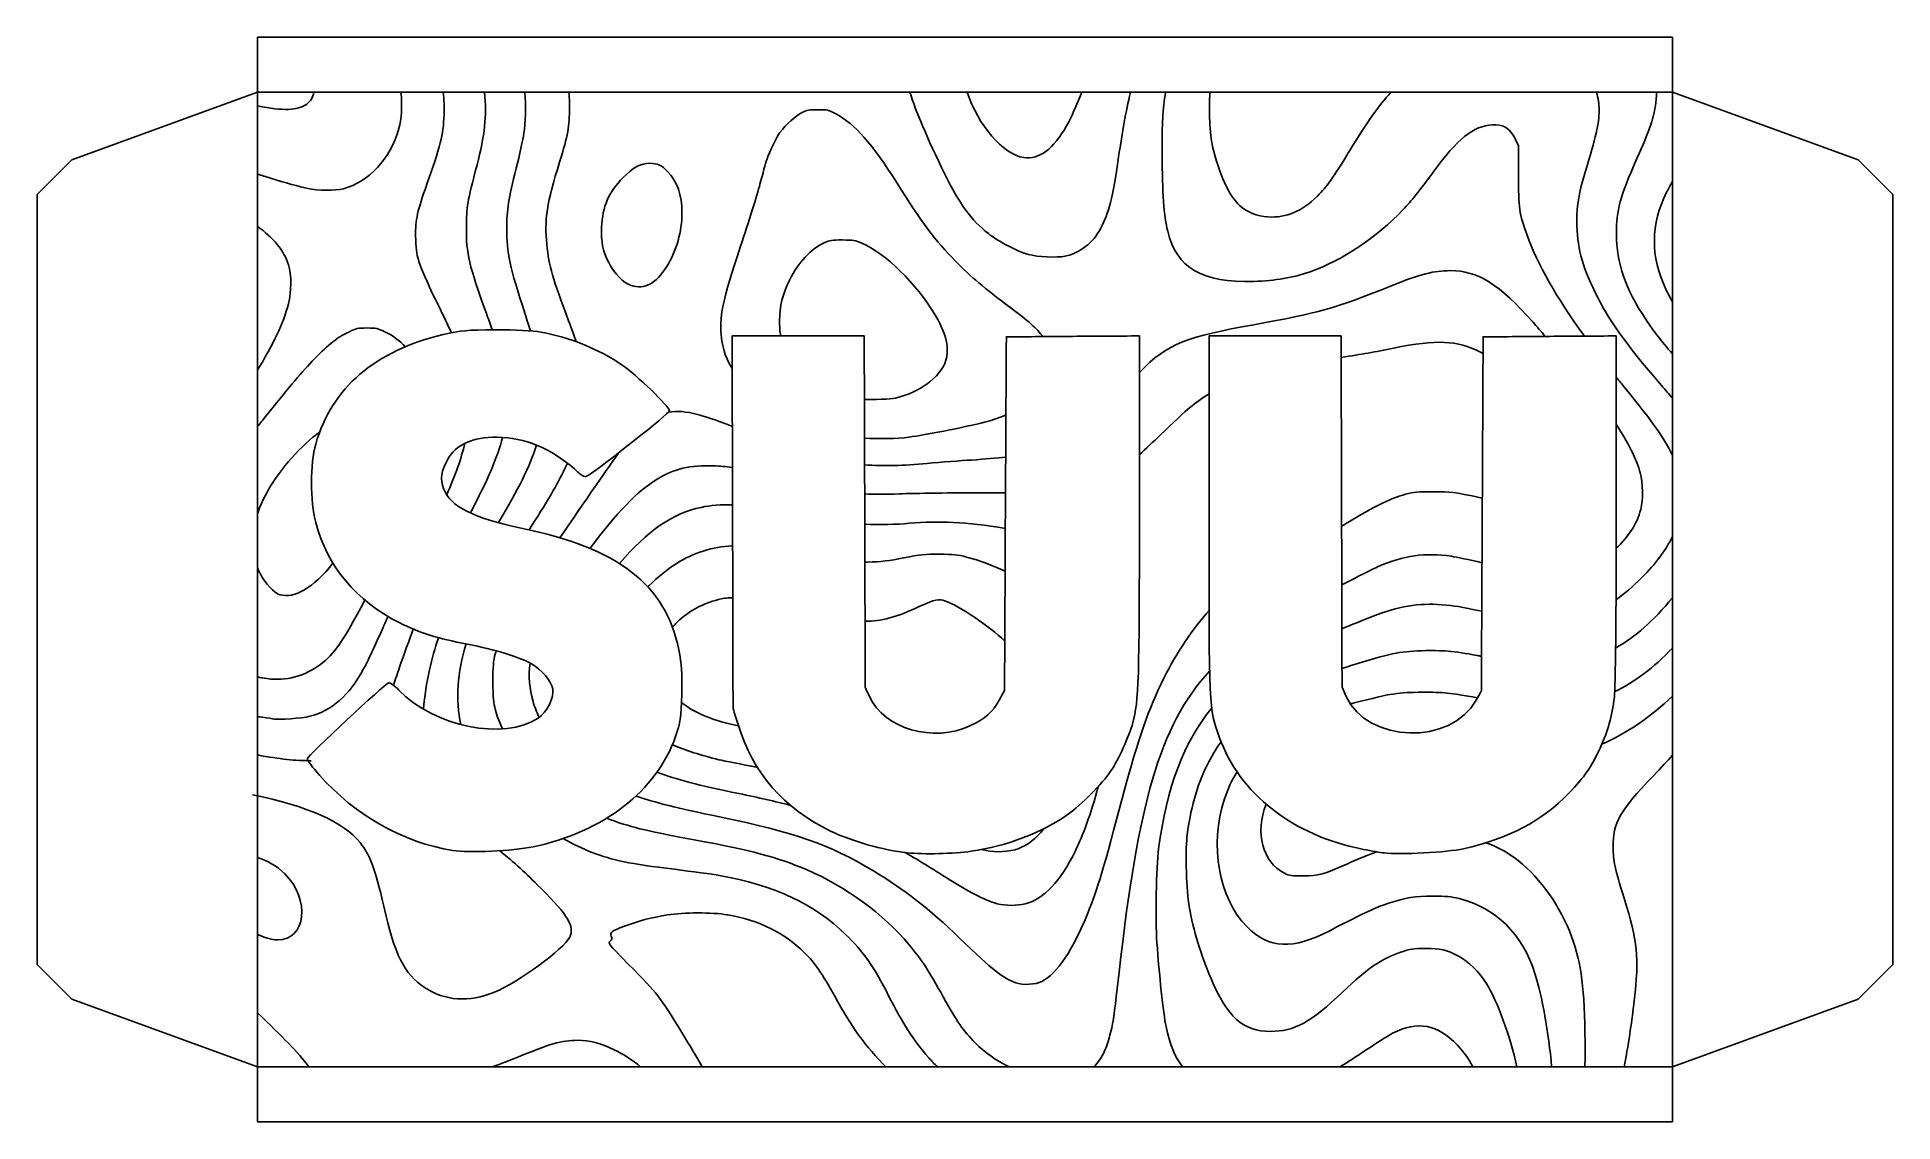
# Model space of a CAD drawing. Header units: inches. Extents: x -1.05 to 1.05, y -0.61 to 0.62.
import ezdxf

# ---------------------------------------------------------------- set-up
doc = ezdxf.new("R2010")
doc.units = ezdxf.units.IN
doc.header["$MEASUREMENT"] = 0
doc.layers.add('design', color=4, linetype='Continuous')
doc.layers.add('hammer', color=10, linetype='Continuous')

msp = doc.modelspace()

# ---------------------------------------------------------------- linework, layer by layer
at = {"layer": 'design'}
msp.add_lwpolyline([(-0.7773, -0.0172), (-0.7773, -0.0172)], close=True, dxfattribs=at)
for points in [[(-0.6085, 0.6148), (-0.6085, 0.6149), (-0.6085, 0.6149), (-0.6085, 0.615)], [(-0.5879, 0.0961), (-0.5783, 0.1177), (-0.5715, 0.1367), (-0.5673, 0.1544)], [(-0.5611, 0.0754), (-0.5415, 0.1124), (-0.5303, 0.1383), (-0.5247, 0.1611)], [(-0.7989, 0.0054), (-0.8003, 0.0081), (-0.8015, 0.0108), (-0.8025, 0.0136)], [(0.738, -0.0777), (0.7601, -0.0654), (0.781, -0.0468), (0.8025, -0.0206)], [(-0.5718, -0.1645), (-0.5779, -0.1367), (-0.576, -0.1052), (-0.566, -0.0731)], [(0.737, -0.1271), (0.7598, -0.1162), (0.7814, -0.0999), (0.8025, -0.0777)], [(0.7224, -0.1867), (0.7508, -0.1742), (0.7781, -0.1558), (0.8025, -0.1322)], [(-0.8025, -0.1989), (-0.777, -0.2037), (-0.7596, -0.2055), (-0.7417, -0.2055)], [(-0.7442, -0.5525), (-0.7567, -0.5361), (-0.7739, -0.5184), (-0.8025, -0.4915)], [(0.05, -0.5525), (0.0355, -0.5457), (0.0227, -0.5366), (0.0116, -0.5255)]]:
    msp.add_open_spline(points, degree=3, dxfattribs=at)
for points, knots in [([(-0.6398, 0.5525), (-0.6383, 0.5379), (-0.639, 0.5219), (-0.6421, 0.5113), (-0.6518, 0.4772), (-0.6764, 0.4505), (-0.7049, 0.4431), (-0.7151, 0.4405), (-0.7323, 0.4407), (-0.7469, 0.4437), (-0.7537, 0.445), (-0.7719, 0.4502), (-0.7876, 0.4551), (-0.7929, 0.4567), (-0.7979, 0.4583), (-0.8025, 0.4597)], [1.179998, 1.179998, 1.179998, 1.179998, 1.890501, 1.890501, 1.890501, 2.890501, 2.890501, 2.890501, 3.890501, 3.890501, 3.890501, 4.890501, 4.890501, 4.890501, 4.993644, 4.993644, 4.993644, 4.993644]), ([(-0.7387, 0.5525), (-0.7394, 0.547), (-0.7422, 0.5421), (-0.7471, 0.5387), (-0.7574, 0.5317), (-0.7728, 0.5311), (-0.8025, 0.5372)], [1.436867, 1.436867, 1.436867, 1.436867, 1.84249, 1.84249, 1.84249, 2.658693, 2.658693, 2.658693, 2.658693]), ([(-0.5826, 0.2797), (-0.5865, 0.2886), (-0.5915, 0.2988), (-0.5977, 0.3114), (-0.6064, 0.329), (-0.6156, 0.3493), (-0.618, 0.3566), (-0.622, 0.3683), (-0.6226, 0.3716), (-0.6231, 0.3856), (-0.6238, 0.4054), (-0.6219, 0.4156), (-0.6124, 0.4424), (-0.594, 0.4945), (-0.592, 0.5024), (-0.5909, 0.5271), (-0.5906, 0.5355), (-0.5908, 0.5439), (-0.5918, 0.5525)], [5.650892, 5.650892, 5.650892, 5.650892, 6, 6, 6, 7, 7, 7, 8, 8, 8, 9, 9, 9, 10, 10, 10, 10.310739, 10.310739, 10.310739, 10.310739]), ([(-0.5364, 0.2831), (-0.5383, 0.2888), (-0.5405, 0.295), (-0.5429, 0.3016), (-0.5626, 0.3559), (-0.5658, 0.3697), (-0.5656, 0.3995), (-0.5655, 0.4225), (-0.5646, 0.4279), (-0.5535, 0.4702), (-0.545, 0.5028), (-0.5421, 0.5259), (-0.545, 0.5525)], [9.003899, 9.003899, 9.003899, 9.003899, 9.153737, 9.153737, 9.153737, 10.153737, 10.153737, 10.153737, 11.153737, 11.153737, 11.153737, 11.772568, 11.772568, 11.772568, 11.772568]), ([(-0.4928, 0.2819), (-0.4946, 0.2877), (-0.4967, 0.294), (-0.4989, 0.301), (-0.5166, 0.3548), (-0.5198, 0.3697), (-0.5198, 0.3982), (-0.5198, 0.4192), (-0.5179, 0.4315), (-0.509, 0.4664), (-0.5053, 0.4813), (-0.5013, 0.499), (-0.5003, 0.5056), (-0.4983, 0.518), (-0.4979, 0.5368), (-0.4991, 0.5525)], [19.577594, 19.577594, 19.577594, 19.577594, 19.710071, 19.710071, 19.710071, 20.710071, 20.710071, 20.710071, 21.710071, 21.710071, 21.710071, 22.710071, 22.710071, 22.710071, 23.510743, 23.510743, 23.510743, 23.510743]), ([(-0.4409, 0.2696), (-0.4433, 0.2763), (-0.4461, 0.2841), (-0.4496, 0.2932), (-0.468, 0.3419), (-0.4718, 0.3549), (-0.4744, 0.3799), (-0.4774, 0.4076), (-0.4743, 0.427), (-0.4598, 0.4734), (-0.4503, 0.504), (-0.4486, 0.5134), (-0.4486, 0.5359), (-0.4486, 0.5418), (-0.4488, 0.5472), (-0.4492, 0.5525)], [12.709914, 12.709914, 12.709914, 12.709914, 12.968776, 12.968776, 12.968776, 13.968776, 13.968776, 13.968776, 14.968776, 14.968776, 14.968776, 15.968776, 15.968776, 15.968776, 16.230953, 16.230953, 16.230953, 16.230953]), ([(0.1876, 0.5525), (0.1823, 0.5295), (0.1786, 0.5088), (0.1742, 0.4791), (0.1672, 0.4314), (0.1634, 0.4162), (0.1539, 0.3982), (0.1453, 0.3817), (0.1304, 0.3701), (0.1133, 0.3666), (0.1043, 0.3647), (0.0824, 0.3657), (0.0719, 0.3686), (0.0598, 0.3718), (0.0375, 0.3834), (0.0265, 0.3922), (0.0069, 0.4078), (-0.0066, 0.4262), (-0.0228, 0.4595), (-0.0432, 0.5013), (-0.056, 0.5313), (-0.0625, 0.5525)], [1.394735, 1.394735, 1.394735, 1.394735, 2, 2, 2, 3, 3, 3, 4, 4, 4, 5, 5, 5, 6, 6, 6, 7, 7, 7, 7.878833, 7.878833, 7.878833, 7.878833]), ([(0.1324, 0.5525), (0.1266, 0.5374), (0.1205, 0.5238), (0.1152, 0.5143), (0.1006, 0.4883), (0.0839, 0.4758), (0.0669, 0.4784), (0.0427, 0.482), (0.0151, 0.5152), (0.0025, 0.5525)], [1.555836, 1.555836, 1.555836, 1.555836, 2, 2, 2, 3, 3, 3, 3.82612, 3.82612, 3.82612, 3.82612]), ([(0.7028, 0.276), (0.6702, 0.3206), (0.6498, 0.3567), (0.6376, 0.3904), (0.6287, 0.4147), (0.6278, 0.4215), (0.6277, 0.4589), (0.6277, 0.47), (0.6277, 0.4812), (0.6277, 0.4923), (0.6264, 0.4948), (0.6251, 0.4973), (0.6239, 0.4999), (0.6184, 0.5108), (0.6127, 0.5149), (0.602, 0.5155), (0.5812, 0.5166), (0.5613, 0.5026), (0.5366, 0.4693), (0.5119, 0.436), (0.5078, 0.4308), (0.4967, 0.4191), (0.4672, 0.3879), (0.4275, 0.3615), (0.3916, 0.349), (0.3715, 0.3421), (0.3523, 0.3388), (0.3277, 0.338), (0.2688, 0.3363), (0.2402, 0.3529), (0.2299, 0.3949), (0.2256, 0.4127), (0.2238, 0.4375), (0.2237, 0.4829), (0.2235, 0.5177), (0.2241, 0.5331), (0.2275, 0.5525)], [16.25806, 16.25806, 16.25806, 16.25806, 16.971649, 16.971649, 16.971649, 17.971649, 17.971649, 17.971649, 18.971649, 18.971649, 18.971649, 19.971649, 19.971649, 19.971649, 20.971649, 20.971649, 20.971649, 21.971649, 21.971649, 21.971649, 22.971649, 22.971649, 22.971649, 23.971649, 23.971649, 23.971649, 24.971649, 24.971649, 24.971649, 25.971649, 25.971649, 25.971649, 26.971649, 26.971649, 26.971649, 27.7104, 27.7104, 27.7104, 27.7104]), ([(0.4832, 0.5525), (0.4696, 0.5378), (0.4557, 0.518), (0.4369, 0.4872), (0.4166, 0.454), (0.411, 0.4461), (0.3997, 0.4347), (0.3824, 0.4174), (0.3649, 0.41), (0.3435, 0.4111), (0.3315, 0.4117), (0.32, 0.4164), (0.3115, 0.4241), (0.2995, 0.4349), (0.288, 0.4601), (0.2809, 0.4911), (0.2776, 0.5051), (0.2765, 0.532), (0.2779, 0.5525)], [27.932182, 27.932182, 27.932182, 27.932182, 28.590871, 28.590871, 28.590871, 29.590871, 29.590871, 29.590871, 30.590871, 30.590871, 30.590871, 31.590871, 31.590871, 31.590871, 32.590871, 32.590871, 32.590871, 33.42401, 33.42401, 33.42401, 33.42401]), ([(0.8025, 0.2055), (0.7987, 0.21), (0.7946, 0.2149), (0.79, 0.2201), (0.7474, 0.2697), (0.7307, 0.2931), (0.7148, 0.3256), (0.6994, 0.3568), (0.694, 0.3779), (0.694, 0.4059), (0.694, 0.4247), (0.6964, 0.4392), (0.7035, 0.462), (0.7157, 0.5013), (0.7192, 0.517), (0.7192, 0.532), (0.7192, 0.5391), (0.7182, 0.546), (0.7164, 0.5525)], [21.467444, 21.467444, 21.467444, 21.467444, 21.590871, 21.590871, 21.590871, 22.590871, 22.590871, 22.590871, 23.590871, 23.590871, 23.590871, 24.590871, 24.590871, 24.590871, 25.590871, 25.590871, 25.590871, 25.809523, 25.809523, 25.809523, 25.809523]), ([(0.8025, 0.2558), (0.7892, 0.2709), (0.7816, 0.281), (0.7722, 0.2951), (0.7489, 0.3297), (0.7391, 0.3584), (0.739, 0.3919), (0.7389, 0.4193), (0.7426, 0.4331), (0.7622, 0.4772), (0.7763, 0.5091), (0.7802, 0.5204), (0.7831, 0.5371), (0.784, 0.5422), (0.7843, 0.5474), (0.7843, 0.5525)], [16.956398, 16.956398, 16.956398, 16.956398, 17.563561, 17.563561, 17.563561, 18.563561, 18.563561, 18.563561, 19.563561, 19.563561, 19.563561, 20.563561, 20.563561, 20.563561, 20.734585, 20.734585, 20.734585, 20.734585]), ([(-0.2641, 0.2393), (-0.2708, 0.2495), (-0.2742, 0.2599), (-0.2761, 0.2733), (-0.2793, 0.2967), (-0.2753, 0.3161), (-0.2545, 0.378), (-0.2456, 0.4048), (-0.2357, 0.4363), (-0.2326, 0.4481), (-0.2295, 0.4599), (-0.226, 0.4724), (-0.2249, 0.4759), (-0.2218, 0.4851), (-0.2137, 0.5018), (-0.2099, 0.5069), (-0.2031, 0.5158), (-0.1924, 0.5255), (-0.1854, 0.5291), (-0.179, 0.5323), (-0.1768, 0.5327), (-0.1668, 0.5327), (-0.1561, 0.5327), (-0.1549, 0.5325), (-0.1466, 0.528), (-0.1244, 0.5161), (-0.1057, 0.4949), (-0.0771, 0.4494), (-0.0493, 0.4051), (-0.0339, 0.3847), (-0.0103, 0.3605), (0.0071, 0.3428), (0.0207, 0.3313), (0.0523, 0.3077), (0.0709, 0.2939), (0.0819, 0.2842), (0.0885, 0.2754)], [0.383719, 0.383719, 0.383719, 0.383719, 1, 1, 1, 2, 2, 2, 3, 3, 3, 4, 4, 4, 5, 5, 5, 6, 6, 6, 7, 7, 7, 8, 8, 8, 9, 9, 9, 10, 10, 10, 11, 11, 11, 11.758819, 11.758819, 11.758819, 11.758819]), ([(-0.4041, 0.3593), (-0.4111, 0.3735), (-0.4128, 0.3824), (-0.4122, 0.3995), (-0.4112, 0.4229), (-0.4042, 0.4392), (-0.3878, 0.4558), (-0.3765, 0.4673), (-0.3679, 0.4719), (-0.3575, 0.4719), (-0.3485, 0.4719), (-0.3443, 0.47), (-0.3371, 0.4624), (-0.3265, 0.4513), (-0.3211, 0.4358), (-0.3211, 0.4159), (-0.321, 0.3944), (-0.3271, 0.3731), (-0.3386, 0.3545), (-0.3504, 0.3355), (-0.3637, 0.3285), (-0.3787, 0.3333), (-0.3872, 0.336), (-0.3982, 0.3472), (-0.4041, 0.3593)], [0, 0, 0, 0, 1, 1, 1, 2, 2, 2, 3, 3, 3, 4, 4, 4, 5, 5, 5, 6, 6, 6, 7, 7, 7, 8, 8, 8, 8]), ([(0.8025, 0.3149), (0.7998, 0.3196), (0.7973, 0.3243), (0.7949, 0.3293), (0.7773, 0.3663), (0.7776, 0.4027), (0.7959, 0.4393), (0.7979, 0.4434), (0.8001, 0.4473), (0.8025, 0.4515)], [19.657646, 19.657646, 19.657646, 19.657646, 19.832184, 19.832184, 19.832184, 20.832184, 20.832184, 20.832184, 21.132819, 21.132819, 21.132819, 21.132819]), ([(-0.8025, 0.4003), (-0.7852, 0.388), (-0.7723, 0.3729), (-0.7673, 0.3568), (-0.7638, 0.3455), (-0.7639, 0.3266), (-0.7675, 0.3124), (-0.7729, 0.291), (-0.7851, 0.2654), (-0.8025, 0.2379)], [2.494785, 2.494785, 2.494785, 2.494785, 2.913149, 2.913149, 2.913149, 3.913149, 3.913149, 3.913149, 4.44289, 4.44289, 4.44289, 4.44289]), ([(-0.209, 0.2762), (-0.21, 0.2813), (-0.2104, 0.2867), (-0.2104, 0.2938), (-0.2103, 0.3094), (-0.2068, 0.3238), (-0.199, 0.3395), (-0.189, 0.3598), (-0.1749, 0.3748), (-0.1591, 0.3821), (-0.1538, 0.3845), (-0.1508, 0.385), (-0.139, 0.385), (-0.1267, 0.3849), (-0.1242, 0.3845), (-0.1171, 0.3815), (-0.0906, 0.3702), (-0.0547, 0.3351), (-0.0342, 0.3005), (-0.0159, 0.2696), (-0.0154, 0.2488), (-0.0325, 0.2308), (-0.0412, 0.2215), (-0.0542, 0.2136), (-0.0689, 0.2086), (-0.0801, 0.2048), (-0.0823, 0.2045), (-0.1005, 0.2042), (-0.1058, 0.2041), (-0.1103, 0.2041), (-0.1141, 0.2042)], [1.532219, 1.532219, 1.532219, 1.532219, 2, 2, 2, 3, 3, 3, 4, 4, 4, 5, 5, 5, 6, 6, 6, 7, 7, 7, 8, 8, 8, 9, 9, 9, 10, 10, 10, 10.384561, 10.384561, 10.384561, 10.384561]), ([(0.1978, 0.2349), (0.2306, 0.2685), (0.2523, 0.2753), (0.3277, 0.2889), (0.4011, 0.3022), (0.4192, 0.3073), (0.4818, 0.3323), (0.5175, 0.3466), (0.5316, 0.3502), (0.5504, 0.3502), (0.5817, 0.3502), (0.6062, 0.335), (0.6443, 0.2917), (0.6486, 0.2869), (0.6533, 0.2814), (0.6582, 0.2756)], [16.175927, 16.175927, 16.175927, 16.175927, 17, 17, 17, 18, 18, 18, 19, 19, 19, 20, 20, 20, 20.144158, 20.144158, 20.144158, 20.144158]), ([(-0.8025, 0.1734), (-0.7996, 0.1771), (-0.7966, 0.1809), (-0.7934, 0.1848), (-0.7647, 0.2207), (-0.7524, 0.2351), (-0.7377, 0.2503), (-0.7213, 0.2672), (-0.7121, 0.2744), (-0.6991, 0.2806), (-0.6904, 0.2848), (-0.6888, 0.2852), (-0.6783, 0.2852), (-0.6678, 0.2852), (-0.6662, 0.2848), (-0.6573, 0.2806), (-0.6492, 0.2767), (-0.6416, 0.271), (-0.6349, 0.2639)], [1.961419, 1.961419, 1.961419, 1.961419, 2, 2, 2, 3, 3, 3, 4, 4, 4, 5, 5, 5, 6, 6, 6, 6.353763, 6.353763, 6.353763, 6.353763]), ([(-0.5811, -0.3072), (-0.6365, -0.2985), (-0.6924, -0.267), (-0.7321, -0.222), (-0.7399, -0.2132), (-0.7462, -0.2048), (-0.7461, -0.2034), (-0.7459, -0.2002), (-0.658, -0.1181), (-0.6538, -0.1172), (-0.6521, -0.1168), (-0.6468, -0.1205), (-0.6421, -0.1254), (-0.6022, -0.167), (-0.5224, -0.1831), (-0.484, -0.1572), (-0.474, -0.1505), (-0.4657, -0.1336), (-0.4676, -0.1238), (-0.4692, -0.1152), (-0.4803, -0.1023), (-0.4918, -0.0956), (-0.5046, -0.0881), (-0.5338, -0.0792), (-0.5642, -0.0734), (-0.5984, -0.0669), (-0.6183, -0.0606), (-0.6419, -0.0488), (-0.6904, -0.0244), (-0.7234, 0.0151), (-0.7364, 0.0645), (-0.7427, 0.0886), (-0.7428, 0.1314), (-0.7365, 0.1535), (-0.7182, 0.2174), (-0.6691, 0.2596), (-0.5918, 0.2777), (-0.5718, 0.2823), (-0.5645, 0.283), (-0.5325, 0.2831), (-0.5099, 0.2832), (-0.4903, 0.2822), (-0.4809, 0.2805), (-0.4484, 0.2746), (-0.4155, 0.2612), (-0.3887, 0.2431), (-0.3734, 0.2327), (-0.335, 0.1956), (-0.3351, 0.1913), (-0.3352, 0.1886), (-0.4121, 0.1277), (-0.4272, 0.1183), (-0.4315, 0.1156), (-0.4325, 0.1161), (-0.443, 0.1253), (-0.4695, 0.1487), (-0.4997, 0.1611), (-0.5305, 0.1613), (-0.559, 0.1614), (-0.5768, 0.1534), (-0.587, 0.1358), (-0.5942, 0.1235), (-0.5955, 0.1137), (-0.5914, 0.103), (-0.5836, 0.0826), (-0.5585, 0.0698), (-0.5035, 0.0583), (-0.3925, 0.0351), (-0.3399, -0.0055), (-0.3246, -0.0796), (-0.3212, -0.0961), (-0.3206, -0.105), (-0.3213, -0.13), (-0.3221, -0.1574), (-0.3227, -0.1621), (-0.3283, -0.178), (-0.3499, -0.2398), (-0.41, -0.2863), (-0.49, -0.3031), (-0.5132, -0.308), (-0.562, -0.3102), (-0.5811, -0.3072)], [0, 0, 0, 0, 1, 1, 1, 2, 2, 2, 3, 3, 3, 4, 4, 4, 5, 5, 5, 6, 6, 6, 7, 7, 7, 8, 8, 8, 9, 9, 9, 10, 10, 10, 11, 11, 11, 12, 12, 12, 13, 13, 13, 14, 14, 14, 15, 15, 15, 16, 16, 16, 17, 17, 17, 18, 18, 18, 19, 19, 19, 20, 20, 20, 21, 21, 21, 22, 22, 22, 23, 23, 23, 24, 24, 24, 25, 25, 25, 26, 26, 26, 27, 27, 27, 27]), ([(0.0389, -0.1367), (0.0409, -0.1331), (0.0428, -0.1295), (0.0448, -0.126), (0.0452, -0.0591), (0.0455, 0.0077), (0.0458, 0.0746), (0.0462, 0.1415), (0.0465, 0.2083), (0.0469, 0.2752), (0.072, 0.2753), (0.0972, 0.2755), (0.1223, 0.2757), (0.1475, 0.2759), (0.1726, 0.276), (0.1978, 0.2762), (0.1978, 0.2109), (0.1978, 0.1455), (0.1978, 0.0801), (0.1978, -0.117), (0.1972, -0.1367), (0.1903, -0.1624), (0.1863, -0.1776), (0.174, -0.2046), (0.1652, -0.2175), (0.1556, -0.2316), (0.1319, -0.2555), (0.1171, -0.2661), (0.0883, -0.2867), (0.0473, -0.3024), (0.0071, -0.3082), (-0.0124, -0.311), (-0.0474, -0.3118), (-0.0656, -0.3099), (-0.0925, -0.307), (-0.1295, -0.2965), (-0.1527, -0.2852), (-0.206, -0.2591), (-0.2404, -0.2195), (-0.2574, -0.1644), (-0.2593, -0.1584), (-0.2612, -0.1523), (-0.2631, -0.1462), (-0.2633, -0.0758), (-0.2635, -0.0054), (-0.2636, 0.065), (-0.2638, 0.1354), (-0.264, 0.2058), (-0.2642, 0.2762), (-0.2392, 0.2762), (-0.2142, 0.2762), (-0.1893, 0.2762), (-0.1643, 0.2762), (-0.1393, 0.2762), (-0.1143, 0.2762), (-0.1141, 0.2098), (-0.1139, 0.1435), (-0.1137, 0.0771), (-0.1135, 0.0108), (-0.1134, -0.0556), (-0.1132, -0.1219), (-0.1116, -0.1255), (-0.11, -0.129), (-0.1084, -0.1326), (-0.0917, -0.1695), (-0.036, -0.1855), (0.0064, -0.1657), (0.0223, -0.1583), (0.0315, -0.1501), (0.0389, -0.1367)], [0, 0, 0, 0, 1, 1, 1, 2, 2, 2, 3, 3, 3, 4, 4, 4, 5, 5, 5, 6, 6, 6, 7, 7, 7, 8, 8, 8, 9, 9, 9, 10, 10, 10, 11, 11, 11, 12, 12, 12, 13, 13, 13, 14, 14, 14, 15, 15, 15, 16, 16, 16, 17, 17, 17, 18, 18, 18, 19, 19, 19, 20, 20, 20, 21, 21, 21, 22, 22, 22, 23, 23, 23, 23]), ([(0.4753, -0.31), (0.4714, -0.3096), (0.4609, -0.3077), (0.452, -0.306), (0.3715, -0.2901), (0.3114, -0.2433), (0.2883, -0.1783), (0.2767, -0.1458), (0.2768, -0.1484), (0.2768, 0.0728), (0.2768, 0.1406), (0.2768, 0.2084), (0.2768, 0.2762), (0.3018, 0.2762), (0.3267, 0.2762), (0.3517, 0.2762), (0.3767, 0.2762), (0.4016, 0.2762), (0.4266, 0.2762), (0.4268, 0.2098), (0.427, 0.1435), (0.4272, 0.0771), (0.4273, 0.0108), (0.4275, -0.0556), (0.4277, -0.1219), (0.4293, -0.1255), (0.4309, -0.129), (0.4325, -0.1326), (0.4566, -0.1857), (0.5511, -0.1885), (0.5797, -0.1368), (0.5817, -0.1332), (0.5837, -0.1296), (0.5857, -0.126), (0.5861, -0.0591), (0.5864, 0.0077), (0.5867, 0.0746), (0.5871, 0.1415), (0.5874, 0.2083), (0.5877, 0.2752), (0.6129, 0.2753), (0.6381, 0.2755), (0.6632, 0.2757), (0.6884, 0.2759), (0.7135, 0.276), (0.7387, 0.2762), (0.7387, 0.2109), (0.7387, 0.1455), (0.7387, 0.0801), (0.7387, -0.0434), (0.7379, -0.1223), (0.7366, -0.1331), (0.7337, -0.1561), (0.7295, -0.1713), (0.7204, -0.1911), (0.7105, -0.2126), (0.7027, -0.2239), (0.6851, -0.2421), (0.6544, -0.274), (0.6175, -0.2935), (0.5655, -0.3053), (0.5476, -0.3094), (0.4927, -0.3123), (0.4753, -0.31)], [0, 0, 0, 0, 1, 1, 1, 2, 2, 2, 3, 3, 3, 4, 4, 4, 5, 5, 5, 6, 6, 6, 7, 7, 7, 8, 8, 8, 9, 9, 9, 10, 10, 10, 11, 11, 11, 12, 12, 12, 13, 13, 13, 14, 14, 14, 15, 15, 15, 16, 16, 16, 17, 17, 17, 18, 18, 18, 19, 19, 19, 20, 20, 20, 21, 21, 21, 21]), ([(0.4267, 0.2518), (0.4503, 0.2554), (0.4647, 0.258), (0.4862, 0.2623), (0.5355, 0.2723), (0.5577, 0.2713), (0.5846, 0.2579), (0.5856, 0.2574), (0.5866, 0.2569), (0.5877, 0.2564)], [15.212912, 15.212912, 15.212912, 15.212912, 16, 16, 16, 17, 17, 17, 17.024767, 17.024767, 17.024767, 17.024767]), ([(0.1978, 0.1418), (0.2046, 0.1478), (0.2136, 0.1562), (0.2219, 0.1642), (0.235, 0.1769), (0.2499, 0.1906), (0.2548, 0.1947), (0.2622, 0.2006), (0.2694, 0.2059), (0.2768, 0.2106)], [12.368474, 12.368474, 12.368474, 12.368474, 13, 13, 13, 14, 14, 14, 14.196514, 14.196514, 14.196514, 14.196514]), ([(0.8025, 0.1408), (0.7934, 0.1602), (0.7805, 0.1781), (0.7482, 0.2176), (0.745, 0.2216), (0.7418, 0.2255), (0.7387, 0.2294)], [15.0714662, 15.0714662, 15.0714662, 15.0714662, 15.9716486, 15.9716486, 15.9716486, 16.0257803, 16.0257803, 16.0257803, 16.0257803]), ([(-0.3363, 0.1898), (-0.3266, 0.1915), (-0.3161, 0.1904), (-0.3035, 0.1872), (-0.2955, 0.1852), (-0.2849, 0.1816), (-0.2639, 0.1735)], [10.664809, 10.664809, 10.664809, 10.664809, 11, 11, 11, 11.755228, 11.755228, 11.755228, 11.755228]), ([(0.0464, 0.1866), (0.0399, 0.1838), (0.0329, 0.1813), (0.0252, 0.1791), (0.011, 0.175), (-0.0445, 0.1639), (-0.0636, 0.1614), (-0.0771, 0.1596), (-0.0981, 0.1593), (-0.114, 0.1603)], [14.776728, 14.776728, 14.776728, 14.776728, 15, 15, 15, 16, 16, 16, 16.772505, 16.772505, 16.772505, 16.772505]), ([(0.7387, 0.1755), (0.7387, 0.1754), (0.7388, 0.1753), (0.7389, 0.1752), (0.7507, 0.1583), (0.7626, 0.1345), (0.766, 0.1211), (0.7691, 0.1088), (0.7693, 0.0904), (0.7665, 0.0795), (0.7623, 0.0631), (0.7523, 0.0478), (0.7386, 0.0354)], [20.99537, 20.99537, 20.99537, 20.99537, 21, 21, 21, 22, 22, 22, 23, 23, 23, 23.525065, 23.525065, 23.525065, 23.525065]), ([(-0.8025, 0.0743), (-0.7996, 0.0833), (-0.7954, 0.0925), (-0.7901, 0.1019), (-0.7764, 0.1259), (-0.7521, 0.1527), (-0.7318, 0.1674)], [0.732755, 0.732755, 0.732755, 0.732755, 1, 1, 1, 1.797585, 1.797585, 1.797585, 1.797585]), ([(-0.5295, 0.0645), (-0.529, 0.0652), (-0.5286, 0.0659), (-0.5281, 0.0667), (-0.5071, 0.1012), (-0.4936, 0.1286), (-0.486, 0.1524)], [16.7014178, 16.7014178, 16.7014178, 16.7014178, 16.7100705, 16.7100705, 16.7100705, 17.4484672, 17.4484672, 17.4484672, 17.4484672]), ([(-0.4945, 0.0564), (-0.4743, 0.0875), (-0.4658, 0.1022), (-0.4555, 0.1226), (-0.454, 0.1258), (-0.4524, 0.1289), (-0.451, 0.132)], [10.1020841, 10.1020841, 10.1020841, 10.1020841, 10.9687757, 10.9687757, 10.9687757, 11.0472851, 11.0472851, 11.0472851, 11.0472851]), ([(-0.4594, 0.0473), (-0.433, 0.0862), (-0.4018, 0.1314), (-0.393, 0.1431), (-0.3928, 0.1434), (-0.3925, 0.1438), (-0.3923, 0.1441)], [9.3685315, 9.3685315, 9.3685315, 9.3685315, 10, 10, 10, 10.00777, 10.00777, 10.00777, 10.00777]), ([(-0.4254, 0.0352), (-0.3961, 0.0747), (-0.3709, 0.1007), (-0.3491, 0.1138), (-0.3295, 0.1257), (-0.3121, 0.1298), (-0.2855, 0.1289), (-0.2778, 0.1286), (-0.2713, 0.1281), (-0.2638, 0.127)], [5.25977, 5.25977, 5.25977, 5.25977, 6, 6, 6, 7, 7, 7, 7.369815, 7.369815, 7.369815, 7.369815]), ([(-0.1139, 0.1301), (-0.0923, 0.1284), (-0.0699, 0.1291), (-0.043, 0.1316), (-0.027, 0.133), (-0.0043, 0.1348), (0.0075, 0.1355), (0.023, 0.1365), (0.0355, 0.1376), (0.0462, 0.1389)], [12.636495, 12.636495, 12.636495, 12.636495, 13, 13, 13, 14, 14, 14, 14.374431, 14.374431, 14.374431, 14.374431]), ([(-0.3919, 0.018), (-0.3603, 0.0554), (-0.3312, 0.0752), (-0.2994, 0.0818), (-0.288, 0.0842), (-0.2771, 0.0852), (-0.2637, 0.0846)], [5.126644, 5.126644, 5.126644, 5.126644, 6, 6, 6, 6.430672, 6.430672, 6.430672, 6.430672]), ([(-0.1138, 0.0971), (-0.102, 0.0965), (-0.0898, 0.0966), (-0.0746, 0.0971), (-0.0572, 0.0978), (-0.0137, 0.0983), (0.022, 0.0983), (0.0309, 0.0983), (0.0389, 0.0983), (0.046, 0.0983)], [8.675881, 8.675881, 8.675881, 8.675881, 9, 9, 9, 10, 10, 10, 10.128965, 10.128965, 10.128965, 10.128965]), ([(0.5868, 0.0923), (0.5519, 0.0997), (0.5518, 0.0994), (0.5317, 0.0994), (0.5131, 0.0995), (0.5088, 0.0991), (0.4998, 0.0967), (0.483, 0.0921), (0.4685, 0.0851), (0.4392, 0.0676), (0.4348, 0.065), (0.4308, 0.0626), (0.4272, 0.0605)], [21.118916, 21.118916, 21.118916, 21.118916, 22, 22, 22, 23, 23, 23, 24, 24, 24, 24.131889, 24.131889, 24.131889, 24.131889]), ([(-0.1137, 0.0626), (-0.0969, 0.0621), (-0.0773, 0.0624), (-0.0632, 0.0637), (-0.0284, 0.0667), (-0.0001, 0.0654), (0.0458, 0.058)], [8.360167, 8.360167, 8.360167, 8.360167, 9, 9, 9, 9.879854, 9.879854, 9.879854, 9.879854]), ([(0.7384, -0.0229), (0.7481, -0.0161), (0.7578, -0.0078), (0.7678, 0.0023), (0.7833, 0.0178), (0.7948, 0.0332), (0.8025, 0.0486)], [13.6182289, 13.6182289, 13.6182289, 13.6182289, 13.9716486, 13.9716486, 13.9716486, 14.3228647, 14.3228647, 14.3228647, 14.3228647]), ([(-0.3598, -0.0083), (-0.3594, -0.0079), (-0.359, -0.0075), (-0.3586, -0.0072), (-0.3369, 0.0138), (-0.3184, 0.0256), (-0.2969, 0.0323), (-0.2851, 0.036), (-0.2759, 0.0377), (-0.2636, 0.0381)], [6.975995, 6.975995, 6.975995, 6.975995, 7, 7, 7, 8, 8, 8, 8.726194, 8.726194, 8.726194, 8.726194]), ([(-0.1136, 0.0196), (-0.1126, 0.0196), (-0.1116, 0.0196), (-0.1106, 0.0197), (-0.0955, 0.0202), (-0.086, 0.0213), (-0.0695, 0.0245), (-0.0508, 0.0282), (-0.0456, 0.0287), (-0.0291, 0.0287), (-0.0129, 0.0286), (-0.0084, 0.0281), (0.0018, 0.0254), (0.0166, 0.0214), (0.0315, 0.0159), (0.0455, 0.0094)], [10.954952, 10.954952, 10.954952, 10.954952, 11, 11, 11, 12, 12, 12, 13, 13, 13, 14, 14, 14, 14.437849, 14.437849, 14.437849, 14.437849]), ([(0.5865, 0.019), (0.5719, 0.0224), (0.5574, 0.0254), (0.5517, 0.0263), (0.522, 0.0308), (0.4976, 0.0273), (0.4687, 0.0146), (0.4627, 0.012), (0.4464, 0.0037), (0.4274, -0.0062)], [26.169591, 26.169591, 26.169591, 26.169591, 27, 27, 27, 28, 28, 28, 28.383287, 28.383287, 28.383287, 28.383287]), ([(-0.7169, 0.0186), (-0.739, -0.0093), (-0.7606, -0.0223), (-0.7773, -0.0172), (-0.7833, -0.0154), (-0.7942, -0.004), (-0.7989, 0.0054)], [6.161266, 6.161266, 6.161266, 6.161266, 7, 7, 7, 8, 8, 8, 8]), ([(-0.3318, -0.0541), (-0.3295, -0.0513), (-0.3269, -0.0486), (-0.3241, -0.0461), (-0.3118, -0.035), (-0.298, -0.0278), (-0.2797, -0.0227), (-0.2754, -0.0215), (-0.2709, -0.0209), (-0.2634, -0.0206)], [4.870239, 4.870239, 4.870239, 4.870239, 5, 5, 5, 6, 6, 6, 6.69279, 6.69279, 6.69279, 6.69279]), ([(-0.6807, -0.0234), (-0.7062, -0.0715), (-0.7156, -0.0846), (-0.7311, -0.0963), (-0.7486, -0.1096), (-0.7702, -0.1153), (-0.792, -0.1124), (-0.7955, -0.1119), (-0.799, -0.1113), (-0.8025, -0.1104)], [10.080312, 10.080312, 10.080312, 10.080312, 11, 11, 11, 12, 12, 12, 12.128054, 12.128054, 12.128054, 12.128054]), ([(-0.7432, -0.1551), (-0.7178, -0.1485), (-0.699, -0.132), (-0.6822, -0.1014), (-0.6783, -0.0944), (-0.6685, -0.0736), (-0.6604, -0.0552), (-0.6587, -0.0514), (-0.6567, -0.0469), (-0.6544, -0.042)], [0, 0, 0, 0, 1, 1, 1, 2, 2, 2, 2.204646, 2.204646, 2.204646, 2.204646]), ([(-0.1134, -0.0473), (-0.095, -0.0475), (-0.0777, -0.0427), (-0.0518, -0.0308), (-0.0329, -0.0221), (-0.0306, -0.0216), (-0.022, -0.0245), (-0.0069, -0.0296), (0.0275, -0.053), (0.0451, -0.0698)], [9.174236, 9.174236, 9.174236, 9.174236, 10, 10, 10, 11, 11, 11, 11.962031, 11.962031, 11.962031, 11.962031]), ([(0.2769, -0.0351), (0.2588, -0.055), (0.2399, -0.0831), (0.2255, -0.112), (0.2083, -0.1466), (0.1965, -0.1804), (0.1799, -0.2427), (0.1569, -0.329), (0.1508, -0.3495), (0.1393, -0.3782), (0.1229, -0.4194), (0.1044, -0.447), (0.0871, -0.4559), (0.0804, -0.4594), (0.0652, -0.4602), (0.0577, -0.4574), (0.043, -0.4521), (0.0321, -0.4434), (-0.0058, -0.407)], [26.174433, 26.174433, 26.174433, 26.174433, 27, 27, 27, 28, 28, 28, 29, 29, 29, 30, 30, 30, 31, 31, 31, 32, 32, 32, 32]), ([(0.4275, -0.0559), (0.4382, -0.0515), (0.4499, -0.0468), (0.4628, -0.0417), (0.4908, -0.0306), (0.515, -0.0265), (0.5408, -0.0286), (0.5556, -0.0298), (0.5617, -0.0307), (0.5862, -0.036)], [9.80474, 9.80474, 9.80474, 9.80474, 9.971649, 9.971649, 9.971649, 10.971649, 10.971649, 10.971649, 11.856685, 11.856685, 11.856685, 11.856685]), ([(-0.6484, -0.1198), (-0.6462, -0.1137), (-0.6438, -0.1069), (-0.6413, -0.0994), (-0.6363, -0.0848), (-0.6303, -0.0681), (-0.6259, -0.0562)], [5.0214807, 5.0214807, 5.0214807, 5.0214807, 5.1537368, 5.1537368, 5.1537368, 5.8641786, 5.8641786, 5.8641786, 5.8641786]), ([(-0.6144, -0.1469), (-0.6131, -0.1323), (-0.6108, -0.1171), (-0.6074, -0.1026), (-0.6045, -0.0897), (-0.6012, -0.0779), (-0.5972, -0.066)], [15.3811673, 15.3811673, 15.3811673, 15.3811673, 15.7100705, 15.7100705, 15.7100705, 15.9683922, 15.9683922, 15.9683922, 15.9683922]), ([(-0.5245, -0.1695), (-0.5279, -0.1624), (-0.5307, -0.1552), (-0.5327, -0.148), (-0.535, -0.1395), (-0.5354, -0.1346), (-0.5355, -0.1164), (-0.5355, -0.0983), (-0.5351, -0.0932), (-0.5327, -0.0836), (-0.5324, -0.0827), (-0.5322, -0.0818), (-0.5319, -0.0808)], [5.859607, 5.859607, 5.859607, 5.859607, 6, 6, 6, 7, 7, 7, 8, 8, 8, 8.040088, 8.040088, 8.040088, 8.040088]), ([(0.4277, -0.1008), (0.4308, -0.0998), (0.4341, -0.0988), (0.4376, -0.0977), (0.4826, -0.0836), (0.4919, -0.0817), (0.5179, -0.0808), (0.5414, -0.0801), (0.5537, -0.0811), (0.5812, -0.0862), (0.5828, -0.0866), (0.5844, -0.0868), (0.5859, -0.0871)], [12.506631, 12.506631, 12.506631, 12.506631, 12.590871, 12.590871, 12.590871, 13.590871, 13.590871, 13.590871, 14.590871, 14.590871, 14.590871, 14.625594, 14.625594, 14.625594, 14.625594]), ([(-0.483, -0.1565), (-0.4858, -0.1505), (-0.4882, -0.1444), (-0.49, -0.1382), (-0.4941, -0.1239), (-0.4954, -0.1096), (-0.4934, -0.0947)], [3.8471422, 3.8471422, 3.8471422, 3.8471422, 4, 4, 4, 4.377766, 4.377766, 4.377766, 4.377766]), ([(0.2775, -0.1038), (0.2205, -0.1651), (0.1959, -0.2567), (0.1749, -0.4452), (0.1721, -0.4704), (0.1687, -0.4967), (0.1673, -0.5038), (0.1626, -0.5279), (0.1562, -0.543), (0.146, -0.5525)], [29.248964, 29.248964, 29.248964, 29.248964, 30, 30, 30, 31, 31, 31, 31.702201, 31.702201, 31.702201, 31.702201]), ([(-0.2569, -0.166), (-0.2712, -0.1632), (-0.282, -0.16), (-0.2937, -0.1553), (-0.3041, -0.1512), (-0.3136, -0.1457), (-0.3216, -0.1394)], [2.5210821, 2.5210821, 2.5210821, 2.5210821, 3, 3, 3, 3.4753244, 3.4753244, 3.4753244, 3.4753244]), ([(0.2467, -0.5525), (0.2379, -0.5415), (0.2321, -0.5267), (0.228, -0.5067), (0.2252, -0.4928), (0.22, -0.4455), (0.2177, -0.4121), (0.2158, -0.3842), (0.2168, -0.3265), (0.2196, -0.3053), (0.2289, -0.2356), (0.248, -0.1843), (0.2799, -0.1459)], [5.464475, 5.464475, 5.464475, 5.464475, 5.971649, 5.971649, 5.971649, 6.971649, 6.971649, 6.971649, 7.971649, 7.971649, 7.971649, 8.678005, 8.678005, 8.678005, 8.678005]), ([(0.4372, -0.141), (0.4385, -0.1406), (0.4399, -0.1403), (0.4414, -0.1399), (0.4844, -0.129), (0.4909, -0.128), (0.519, -0.1279), (0.5425, -0.1278), (0.5495, -0.1283), (0.5812, -0.1341)], [9.521942, 9.521942, 9.521942, 9.521942, 9.563561, 9.563561, 9.563561, 10.563561, 10.563561, 10.563561, 11.471399, 11.471399, 11.471399, 11.471399]), ([(-0.8025, -0.1553), (-0.8006, -0.1557), (-0.7988, -0.1559), (-0.797, -0.1562), (-0.7908, -0.157), (-0.7848, -0.1579), (-0.7838, -0.1582), (-0.7786, -0.1594), (-0.752, -0.1574), (-0.7432, -0.1551)], [9.862541, 9.862541, 9.862541, 9.862541, 9.913149, 9.913149, 9.913149, 10.913149, 10.913149, 10.913149, 11.913149, 11.913149, 11.913149, 11.913149]), ([(-0.2354, -0.2131), (-0.2537, -0.2096), (-0.2721, -0.2059), (-0.2792, -0.2043), (-0.2995, -0.1994), (-0.3169, -0.1938), (-0.3319, -0.1873)], [2.153127, 2.153127, 2.153127, 2.153127, 3, 3, 3, 3.422833, 3.422833, 3.422833, 3.422833]), ([(0.6259, -0.5525), (0.6182, -0.5176), (0.6043, -0.4787), (0.5913, -0.4578), (0.5834, -0.4451), (0.571, -0.4329), (0.5604, -0.4275), (0.5453, -0.4196), (0.5397, -0.4183), (0.5222, -0.4184), (0.5077, -0.4184), (0.5054, -0.4188), (0.4944, -0.4225), (0.4721, -0.4302), (0.457, -0.4405), (0.4287, -0.4675), (0.3924, -0.5021), (0.3736, -0.5124), (0.3465, -0.5124), (0.3154, -0.5124), (0.2975, -0.4964), (0.2787, -0.4518), (0.2676, -0.4256), (0.2592, -0.3978), (0.2543, -0.3709), (0.2511, -0.3538), (0.2497, -0.3098), (0.2518, -0.292), (0.2553, -0.2616), (0.2632, -0.2333), (0.2746, -0.2105), (0.2795, -0.2009), (0.2847, -0.1921), (0.2904, -0.184)], [0.785041, 0.785041, 0.785041, 0.785041, 1.590871, 1.590871, 1.590871, 2.590871, 2.590871, 2.590871, 3.590871, 3.590871, 3.590871, 4.590871, 4.590871, 4.590871, 5.590871, 5.590871, 5.590871, 6.590871, 6.590871, 6.590871, 7.590871, 7.590871, 7.590871, 8.590871, 8.590871, 8.590871, 9.590871, 9.590871, 9.590871, 10.590871, 10.590871, 10.590871, 10.834552, 10.834552, 10.834552, 10.834552]), ([(0.7477, -0.5525), (0.7538, -0.5194), (0.7564, -0.5014), (0.7591, -0.4777), (0.7648, -0.4278), (0.7631, -0.4107), (0.7477, -0.3615), (0.7369, -0.3271), (0.7352, -0.3194), (0.7352, -0.3034), (0.7351, -0.2753), (0.7416, -0.2639), (0.7812, -0.2221), (0.7896, -0.2132), (0.7965, -0.2058), (0.8025, -0.1992)], [0.306617, 0.306617, 0.306617, 0.306617, 0.927615, 0.927615, 0.927615, 1.927615, 1.927615, 1.927615, 2.927615, 2.927615, 2.927615, 3.927615, 3.927615, 3.927615, 4.22014, 4.22014, 4.22014, 4.22014]), ([(-0.198, -0.2561), (-0.2152, -0.2516), (-0.2343, -0.2473), (-0.2565, -0.2427), (-0.302, -0.2333), (-0.3279, -0.2267), (-0.3493, -0.2184)], [1.7952176, 1.7952176, 1.7952176, 1.7952176, 2, 2, 2, 2.7215274, 2.7215274, 2.7215274, 2.7215274]), ([(0.6654, -0.5525), (0.6621, -0.5142), (0.6547, -0.4722), (0.6465, -0.4467), (0.632, -0.4017), (0.6021, -0.3722), (0.5605, -0.3618), (0.5517, -0.3596), (0.5455, -0.359), (0.531, -0.359), (0.5098, -0.3589), (0.5012, -0.3604), (0.4794, -0.3675), (0.4649, -0.3722), (0.4567, -0.3761), (0.4144, -0.3979), (0.3714, -0.4201), (0.3452, -0.419), (0.32, -0.3938), (0.2876, -0.3614), (0.2771, -0.3017), (0.2943, -0.2488), (0.2979, -0.238), (0.3026, -0.2277), (0.3086, -0.2182)], [0.730633, 0.730633, 0.730633, 0.730633, 1.563561, 1.563561, 1.563561, 2.563561, 2.563561, 2.563561, 3.563561, 3.563561, 3.563561, 4.563561, 4.563561, 4.563561, 5.563561, 5.563561, 5.563561, 6.563561, 6.563561, 6.563561, 7.563561, 7.563561, 7.563561, 7.84481, 7.84481, 7.84481, 7.84481]), ([(-0.8083, -0.2441), (-0.7462, -0.2566), (-0.7043, -0.2752), (-0.6861, -0.2983), (-0.6745, -0.3131), (-0.6689, -0.3283), (-0.6594, -0.3703), (-0.647, -0.4254), (-0.636, -0.4474), (-0.6131, -0.4626), (-0.5901, -0.4779), (-0.5627, -0.4797), (-0.5337, -0.4679), (-0.5068, -0.4569), (-0.4548, -0.4189), (-0.4484, -0.4055), (-0.4427, -0.3934), (-0.4499, -0.3813), (-0.4812, -0.35), (-0.4985, -0.3326), (-0.5107, -0.3214), (-0.5276, -0.3076)], [6.710071, 6.710071, 6.710071, 6.710071, 7.710071, 7.710071, 7.710071, 8.710071, 8.710071, 8.710071, 9.710071, 9.710071, 9.710071, 10.710071, 10.710071, 10.710071, 11.710071, 11.710071, 11.710071, 12.710071, 12.710071, 12.710071, 13.415989, 13.415989, 13.415989, 13.415989]), ([(-0.0058, -0.407), (-0.0411, -0.3729), (-0.0688, -0.3514), (-0.1038, -0.3305), (-0.1551, -0.2999), (-0.1916, -0.2871), (-0.2784, -0.2692), (-0.3264, -0.2593), (-0.3524, -0.2529), (-0.3731, -0.2455)], [0, 0, 0, 0, 1, 1, 1, 2, 2, 2, 2.762457, 2.762457, 2.762457, 2.762457]), ([(0.1514, -0.2344), (0.1422, -0.2673), (0.1343, -0.2889), (0.1249, -0.3084), (0.1088, -0.3418), (0.0892, -0.3623), (0.0682, -0.3677), (0.059, -0.3701), (0.0467, -0.3701), (0.0366, -0.3676)], [13.255442, 13.255442, 13.255442, 13.255442, 14, 14, 14, 15, 15, 15, 16, 16, 16, 16]), ([(0.0116, -0.5255), (-0.0017, -0.5119), (-0.0096, -0.5007), (-0.0247, -0.4732), (-0.0402, -0.4451), (-0.0502, -0.4299), (-0.0636, -0.4138), (-0.0924, -0.3795), (-0.1351, -0.3482), (-0.1792, -0.3293), (-0.2129, -0.3149), (-0.2421, -0.3071), (-0.3071, -0.2952), (-0.3544, -0.2866), (-0.3791, -0.2808), (-0.3992, -0.2734), (-0.4016, -0.2725), (-0.404, -0.2716), (-0.4064, -0.2707)], [0, 0, 0, 0, 1, 1, 1, 2, 2, 2, 3, 3, 3, 4, 4, 4, 5, 5, 5, 5.036372, 5.036372, 5.036372, 5.036372]), ([(0.4671, -0.3087), (0.4564, -0.3126), (0.4453, -0.3171), (0.4331, -0.3226), (0.4067, -0.3346), (0.401, -0.3361), (0.3839, -0.3362), (0.3703, -0.3362), (0.3681, -0.3359), (0.3624, -0.3331), (0.3374, -0.3207), (0.3289, -0.2864), (0.3415, -0.2548)], [5.432224, 5.432224, 5.432224, 5.432224, 5.832184, 5.832184, 5.832184, 6.832184, 6.832184, 6.832184, 7.832184, 7.832184, 7.832184, 8.738054, 8.738054, 8.738054, 8.738054]), ([(-0.0315, -0.5525), (-0.0349, -0.5491), (-0.0381, -0.5457), (-0.0413, -0.5421), (-0.0583, -0.5228), (-0.0709, -0.5033), (-0.0866, -0.4719), (-0.1024, -0.4404), (-0.1157, -0.4215), (-0.1354, -0.4024), (-0.1708, -0.3681), (-0.2173, -0.3464), (-0.2786, -0.3356), (-0.2866, -0.3342), (-0.3095, -0.3311), (-0.3297, -0.3286), (-0.3808, -0.3223), (-0.3994, -0.3185), (-0.423, -0.3095), (-0.4335, -0.3055), (-0.4446, -0.3001), (-0.4558, -0.2938)], [0.850368, 0.850368, 0.850368, 0.850368, 0.968776, 0.968776, 0.968776, 1.968776, 1.968776, 1.968776, 2.968776, 2.968776, 2.968776, 3.968776, 3.968776, 3.968776, 4.968776, 4.968776, 4.968776, 5.968776, 5.968776, 5.968776, 6.267451, 6.267451, 6.267451, 6.267451]), ([(0.0896, -0.2825), (0.0807, -0.2936), (0.0709, -0.3013), (0.0603, -0.3053), (0.051, -0.3088), (0.0345, -0.3097), (0.0239, -0.3072), (0.0224, -0.3069), (0.0209, -0.3065), (0.0194, -0.3061)], [17.357706, 17.357706, 17.357706, 17.357706, 18, 18, 18, 19, 19, 19, 19.119981, 19.119981, 19.119981, 19.119981]), ([(-0.8025, -0.3153), (-0.7918, -0.3185), (-0.7808, -0.3246), (-0.7716, -0.3337), (-0.7422, -0.3627), (-0.7473, -0.4093), (-0.78, -0.4087), (-0.7824, -0.4087), (-0.7875, -0.4078), (-0.7912, -0.4068), (-0.7912, -0.4068), (-0.7912, -0.4068), (-0.7912, -0.4068), (-0.7949, -0.4058), (-0.7987, -0.4044), (-0.8025, -0.4025)], [1.676127, 1.676127, 1.676127, 1.676127, 2, 2, 2, 3, 3, 3, 4, 4, 4, 5, 5, 5, 5.179396, 5.179396, 5.179396, 5.179396]), ([(0.0366, -0.3676), (0.0257, -0.365), (0.006, -0.3552), (-0.0141, -0.3424), (-0.0342, -0.3297), (-0.0516, -0.3189), (-0.0677, -0.3097)], [0, 0, 0, 0, 1, 1, 1, 1.204679, 1.204679, 1.204679, 1.204679]), ([(0.7032, -0.5525), (0.7033, -0.5473), (0.7033, -0.5418), (0.7033, -0.5358), (0.7035, -0.4726), (0.7001, -0.4408), (0.6903, -0.4113), (0.6788, -0.377), (0.658, -0.3452), (0.6323, -0.3227), (0.62, -0.312), (0.6059, -0.3037), (0.5909, -0.2985)], [0.692558, 0.692558, 0.692558, 0.692558, 0.832184, 0.832184, 0.832184, 1.832184, 1.832184, 1.832184, 2.832184, 2.832184, 2.832184, 3.691111, 3.691111, 3.691111, 3.691111]), ([(-0.298, -0.5525), (-0.3044, -0.5414), (-0.312, -0.5287), (-0.3212, -0.5137), (-0.3472, -0.4714), (-0.3469, -0.4718), (-0.3819, -0.4361), (-0.4053, -0.4122), (-0.4053, -0.4122), (-0.4025, -0.41), (-0.4001, -0.4081), (-0.4, -0.4073), (-0.4013, -0.4045), (-0.4032, -0.4002), (-0.4016, -0.399), (-0.3862, -0.3931), (-0.3717, -0.3875), (-0.3553, -0.3832), (-0.3373, -0.3803), (-0.3194, -0.3774), (-0.2866, -0.3773), (-0.2697, -0.3802), (-0.2337, -0.3863), (-0.2044, -0.4007), (-0.1819, -0.4233), (-0.1696, -0.4357), (-0.1623, -0.4463), (-0.1478, -0.4726), (-0.1291, -0.5067), (-0.1126, -0.53), (-0.0898, -0.5525)], [0.589961, 0.589961, 0.589961, 0.589961, 0.847628, 0.847628, 0.847628, 1.847628, 1.847628, 1.847628, 2.847628, 2.847628, 2.847628, 3.847628, 3.847628, 3.847628, 4.847628, 4.847628, 4.847628, 5.847628, 5.847628, 5.847628, 6.847628, 6.847628, 6.847628, 7.847628, 7.847628, 7.847628, 8.847628, 8.847628, 8.847628, 9.560711, 9.560711, 9.560711, 9.560711]), ([(-0.5358, -0.5525), (-0.5259, -0.5489), (-0.5168, -0.5455), (-0.511, -0.5431), (-0.4712, -0.5265), (-0.4573, -0.5225), (-0.4396, -0.5225), (-0.4256, -0.5225), (-0.4136, -0.5256), (-0.3979, -0.5333), (-0.3871, -0.5385), (-0.3777, -0.5445), (-0.368, -0.5525)], [2.846633, 2.846633, 2.846633, 2.846633, 3.377904, 3.377904, 3.377904, 4.377904, 4.377904, 4.377904, 5.377904, 5.377904, 5.377904, 6.031318, 6.031318, 6.031318, 6.031318]), ([(0.5762, -0.5525), (0.5712, -0.5434), (0.5653, -0.5352), (0.5586, -0.5281), (0.5359, -0.5042), (0.5137, -0.5001), (0.4851, -0.5145), (0.4802, -0.517), (0.4642, -0.5272), (0.4495, -0.5371), (0.4408, -0.5429), (0.4329, -0.548), (0.4255, -0.5525)], [0.647888, 0.647888, 0.647888, 0.647888, 0.971649, 0.971649, 0.971649, 1.971649, 1.971649, 1.971649, 2.971649, 2.971649, 2.971649, 3.150828, 3.150828, 3.150828, 3.150828])]:
    msp.add_open_spline(points, degree=3, knots=knots, dxfattribs=at)
at = {"layer": 'hammer', "linetype": 'Continuous'}
for p, q in [((-0.8025, 0.5525), (-0.8025, 0.615)), ((-0.8025, 0.615), (0.8025, 0.615)), ((0.8025, 0.615), (0.8025, 0.5525)), ((-0.8025, 0.5525), (0.8025, 0.5525)), ((-0.8025, -0.615), (-0.8025, -0.5525)), ((0.8025, -0.5525), (-0.8025, -0.5525)), ((0.8025, -0.5525), (0.8025, -0.615)), ((0.8025, -0.615), (-0.8025, -0.615))]:
    msp.add_line(p, q, dxfattribs=at)
for points in [[(-1.0132, -0.4758), (-1.0275, -0.4615), (-1.0525, -0.4365), (-1.0525, 0.4365), (-1.0275, 0.4615), (-1.0132, 0.4758), (-0.8025, 0.5525), (-0.8025, -0.5525)], [(1.0275, 0.4615), (1.0525, 0.4365), (1.0525, -0.4365), (1.0275, -0.4615), (1.0132, -0.4758), (0.8025, -0.5525), (0.8025, 0.5525), (1.0132, 0.4758)]]:
    msp.add_lwpolyline(points, close=True, dxfattribs=at)

doc.saveas('drawing.dxf')
